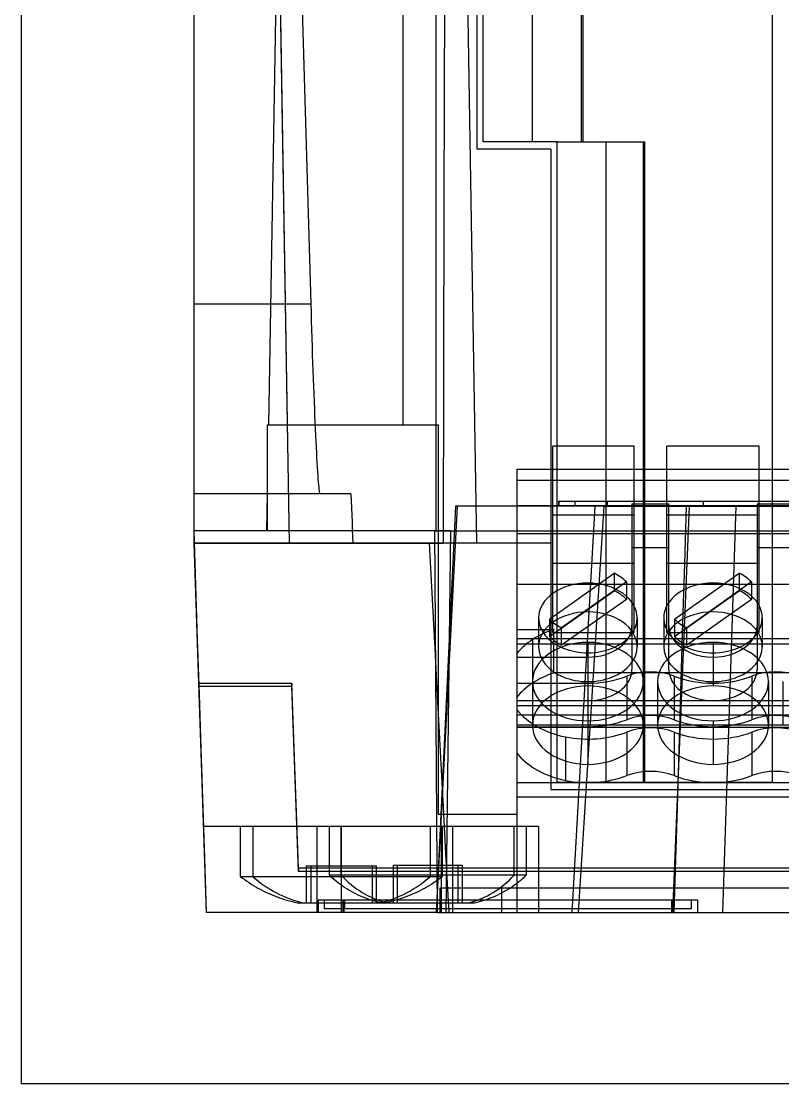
# Model space of a CAD drawing. Extents: x 0 to 144, y 0 to 203.
# Drawn here: x 0 to 30.81, y 0 to 43 of the extents above; entities that cross this region are included whole.
import ezdxf

# ---------------------------------------------------------------- set-up
doc = ezdxf.new("R2010")
doc.units = 0
doc.layers.add('-15N-THT. THIẾT BỊ ĐÓNG MỞ', color=40, linetype='CONTINUOUS')

# ---------------------------------------------------------------- blocks, each defined once
blk = doc.blocks.new('06 - N - SC VSD CHIẾU TRÊN ATV630U07~55N4')
at = {"layer": '-15N-THT. THIẾT BỊ ĐÓNG MỞ'}
for p, q in [((-72, -79.896), (-72, -203)), ((-51.317, -164.873), (-51.317, -82.637)), ((-65.023, -84.133), (-65.023, -181.12)), ((-55.214, -180.622), (-55.214, -84.133)), ((-53.56, -84.133), (-53.56, -165.172)), ((-53.311, -164.873), (-53.311, -86.126)), ((-49.336, -164.873), (-49.336, -86.126)), ((-49.261, -164.873), (-49.261, -86.126)), ((-41.598, -190.789), (-41.598, -128.49)), ((-61.984, -176.336), (-61.305, -137.461)), ((-61.62, -153.41), (-61.389, -167.265)), ((-54.867, -153.41), (-54.897, -167.265)), ((-54.046, -153.41), (-53.812, -167.265)), ((-56.55, -176.336), (-56.55, -155.902)), ((-61.563, -156.873), (-61.496, -160.915)), ((-60.273, -171.443), (-60.629, -158.97)), ((-61.496, -160.915), (-61.429, -164.956)), ((-61.429, -164.956), (-61.361, -168.997)), ((-50.32, -164.873), (-53.311, -164.873)), ((-53.311, -164.873), (-53.311, -164.873)), ((-51.317, -164.873), (-51.317, -164.873)), ((-50.32, -164.873), (-46.764, -164.873)), ((-50.32, -190.789), (-50.32, -164.873)), ((-50.32, -164.873), (-50.32, -164.873)), ((-48.327, -190.789), (-48.327, -164.873)), ((-48.327, -164.873), (-48.327, -164.873)), ((-46.829, -190.789), (-46.829, -164.873)), ((-46.764, -190.789), (-46.764, -164.873)), ((-50.569, -165.172), (-53.56, -165.172)), ((-53.56, -165.172), (-53.56, -165.172)), ((-50.569, -165.172), (-50.569, -191.088)), ((-50.569, -165.172), (-50.569, -165.172)), ((-61.389, -167.265), (-61.158, -181.12)), ((-54.897, -167.265), (-54.927, -181.12)), ((-53.812, -167.265), (-53.579, -181.12)), ((-61.361, -168.997), (-61.294, -173.038)), ((-60.273, -171.443), (-65.023, -171.443)), ((-60.263, -171.788), (-60.273, -171.443)), ((-60.253, -172.133), (-60.263, -171.788)), ((-60.243, -172.477), (-60.253, -172.133)), ((-60.232, -172.818), (-60.243, -172.477)), ((-60.221, -173.157), (-60.232, -172.818)), ((-61.294, -173.038), (-61.226, -177.079)), ((-60.21, -173.492), (-60.221, -173.157)), ((-60.199, -173.823), (-60.21, -173.492)), ((-60.187, -174.149), (-60.199, -173.823)), ((-60.176, -174.47), (-60.187, -174.149)), ((-60.164, -174.785), (-60.176, -174.47)), ((-60.152, -175.092), (-60.164, -174.785)), ((-60.14, -175.393), (-60.152, -175.092)), ((-60.128, -175.685), (-60.14, -175.393)), ((-60.117, -175.969), (-60.128, -175.685)), ((-60.105, -176.243), (-60.117, -175.969)), ((-60.093, -176.508), (-60.105, -176.243)), ((-62.033, -176.336), (-55.133, -176.336)), ((-62.033, -180.622), (-62.033, -176.336)), ((-62.033, -176.336), (-62.033, -176.336)), ((-61.984, -176.336), (-61.984, -176.336)), ((-60.081, -176.762), (-60.093, -176.508)), ((-56.55, -176.336), (-56.55, -176.336)), ((-55.133, -176.336), (-55.133, -192.085)), ((-55.133, -176.336), (-55.133, -176.336)), ((-61.226, -177.079), (-61.159, -181.12)), ((-60.069, -177.006), (-60.081, -176.762)), ((-60.058, -177.238), (-60.069, -177.006)), ((-60.046, -177.459), (-60.058, -177.238)), ((-60.035, -177.667), (-60.046, -177.459)), ((-47.205, -177.19), (-50.495, -177.19)), ((-50.495, -184.737), (-50.495, -177.19)), ((-47.205, -184.737), (-47.205, -177.19)), ((-42.142, -177.19), (-45.88, -177.19)), ((-45.88, -184.737), (-45.88, -177.19)), ((-42.142, -184.737), (-42.142, -177.19)), ((-60.024, -177.863), (-60.035, -177.667)), ((-60.013, -178.046), (-60.024, -177.863)), ((-60.002, -178.216), (-60.013, -178.046)), ((-59.991, -178.371), (-60.002, -178.216)), ((-59.981, -178.513), (-59.991, -178.371)), ((-51.945, -178.13), (-51.945, -196.072)), ((-51.945, -178.13), (-51.945, -178.13)), ((-51.945, -178.13), (-5.507, -178.13)), ((-59.971, -178.641), (-59.981, -178.513)), ((-59.962, -178.754), (-59.971, -178.641)), ((-59.952, -178.853), (-59.962, -178.754)), ((-59.943, -178.936), (-59.952, -178.853)), ((-51.945, -178.57), (-5.499, -178.57)), ((-58.666, -179.127), (-65.023, -179.127)), ((-65.023, -179.127), (-65.023, -179.127)), ((-62.059, -180.622), (-62.033, -179.127)), ((-62.033, -179.127), (-62.033, -179.127)), ((-59.935, -179.005), (-59.943, -178.936)), ((-59.926, -179.058), (-59.935, -179.005)), ((-59.919, -179.096), (-59.926, -179.058)), ((-59.911, -179.119), (-59.919, -179.096)), ((-59.904, -179.127), (-59.911, -179.119)), ((-58.666, -179.127), (-58.654, -179.412)), ((-58.654, -179.412), (-58.63, -179.981)), ((-54.366, -179.625), (-55.208, -196.072)), ((-54.432, -179.625), (-55.208, -196.072)), ((-54.432, -179.625), (-54.432, -179.625)), ((-54.366, -179.625), (-54.432, -179.625)), ((-54.366, -179.625), (-54.366, -179.625)), ((-48.423, -179.625), (-54.366, -179.625)), ((-51.945, -179.601), (-5.481, -179.601)), ((-50.242, -179.426), (-50.245, -179.426)), ((-50.245, -179.625), (-50.245, -179.426)), ((-50.242, -179.426), (-40.5, -179.426)), ((-50.242, -179.625), (-50.242, -179.426)), ((-48.788, -179.625), (-49.724, -196.072)), ((-49.598, -179.426), (-49.598, -179.625)), ((-49.594, -179.625), (-49.594, -179.426)), ((-48.423, -179.625), (-48.572, -181.975)), ((-48.423, -179.625), (48.612, -179.625)), ((-48.302, -179.625), (-48.302, -179.426)), ((-48.298, -179.426), (-48.298, -179.625)), ((-47.29, -179.536), (-45.795, -179.536)), ((-47.29, -179.536), (-47.29, -186.232)), ((-45.795, -186.232), (-45.795, -179.536)), ((-44.972, -179.625), (-45.646, -196.072)), ((-45.1, -179.625), (-45.17, -181.975)), ((-44.389, -179.625), (-44.389, -179.426)), ((-43.088, -179.625), (-43.625, -196.072)), ((-43.088, -179.625), (-43.088, -179.625)), ((-42.226, -179.536), (-40.731, -179.536)), ((-42.226, -179.536), (-42.226, -186.232)), ((-58.63, -179.981), (-58.617, -180.266)), ((-47.205, -179.991), (-50.495, -179.991)), ((-42.142, -179.991), (-45.88, -179.991)), ((-58.617, -180.266), (-58.605, -180.551)), ((-58.605, -180.551), (-58.593, -180.836)), ((-54.629, -180.622), (-65.023, -180.622)), ((-65.023, -180.622), (-64.951, -182.829)), ((-65.023, -180.622), (-65.023, -180.622)), ((-62.059, -180.622), (-62.059, -180.622)), ((-62.033, -180.622), (-62.033, -180.622)), ((-58.593, -180.836), (-58.58, -181.12)), ((-55.277, -180.622), (54.922, -180.622)), ((-55.277, -180.622), (-55.177, -196.072)), ((-54.629, -180.622), (-54.816, -196.072)), ((-54.629, -180.622), (54.749, -180.625)), ((-51.945, -180.734), (-5.462, -180.734)), ((-65.023, -181.12), (-64.518, -196.072)), ((-65.023, -181.12), (-65.023, -181.12)), ((-65.023, -181.12), (-54.927, -181.12)), ((-50.569, -181.12), (-65.023, -181.12)), ((-55.259, -185.392), (-55.487, -181.12)), ((-50.569, -181.12), (-50.569, -181.12)), ((-47.29, -181.298), (-45.795, -181.298)), ((-42.226, -181.298), (-40.731, -181.298)), ((-50.495, -181.936), (-47.205, -181.936)), ((-48.572, -181.975), (-48.721, -184.324)), ((-45.88, -181.936), (-42.142, -181.936)), ((-45.17, -181.975), (-45.24, -184.324)), ((-50.631, -184.194), (-48.011, -182.341)), ((-47.517, -182.69), (-50.138, -184.543)), ((-48.011, -182.341), (-48.011, -183.046)), ((-47.517, -182.69), (-47.517, -183.395)), ((-45.567, -184.194), (-42.947, -182.341)), ((-42.454, -182.69), (-45.074, -184.543)), ((-42.947, -182.341), (-42.947, -183.046)), ((-42.454, -182.69), (-42.454, -183.395)), ((-64.951, -182.829), (-64.879, -185.036)), ((-51.945, -182.778), (-5.426, -182.778)), ((-50.631, -184.899), (-48.011, -183.046)), ((-45.567, -184.899), (-42.947, -183.046)), ((-47.517, -183.395), (-50.138, -185.248)), ((-42.454, -183.395), (-45.074, -185.248)), ((-51.068, -184.147), (-51.068, -185.315)), ((-50.631, -184.194), (-50.631, -184.899)), ((-48.721, -184.324), (-48.87, -186.674)), ((-47.081, -184.147), (-47.081, -185.315)), ((-46.004, -184.147), (-46.004, -185.315)), ((-45.567, -184.194), (-45.567, -184.899)), ((-45.24, -184.324), (-45.38, -189.024)), ((-42.017, -184.147), (-42.017, -185.315)), ((-51.945, -184.61), (-50.445, -184.61)), ((-50.495, -184.737), (-47.205, -184.737)), ((-50.445, -186.373), (-50.445, -184.61)), ((-50.138, -185.248), (-50.138, -184.543)), ((-45.88, -184.737), (-42.142, -184.737)), ((-45.074, -185.248), (-45.074, -184.543)), ((-64.879, -185.036), (-64.806, -187.244)), ((-51.945, -184.984), (-5.388, -184.984)), ((-51.945, -185.195), (-5.384, -185.195)), ((-51.309, -185.018), (-51.309, -186.78)), ((-49.074, -185.139), (-49.074, -190.073)), ((-44.011, -185.139), (-44.011, -186.901)), ((-55.145, -187.528), (-55.259, -185.392)), ((-51.945, -185.731), (-49.074, -185.731)), ((-37.577, -186.373), (-50.445, -186.373)), ((-47.5, -186.504), (-47.5, -188.266)), ((-45.585, -186.504), (-45.585, -188.266)), ((-42.436, -186.504), (-42.436, -188.266)), ((-61.048, -186.803), (-64.831, -186.803)), ((-61.048, -186.925), (-64.827, -186.925)), ((-60.787, -194.28), (-61.048, -186.803)), ((-61.048, -186.803), (-61.048, -186.925)), ((-60.787, -194.41), (-61.048, -186.925)), ((-51.945, -186.788), (-49.074, -186.788)), ((-51.317, -186.725), (-51.317, -188.487)), ((-48.87, -186.674), (-49.019, -189.024)), ((-46.831, -186.725), (-46.831, -188.487)), ((-46.253, -186.725), (-46.253, -188.487)), ((-41.768, -186.725), (-41.768, -188.487)), ((-41.19, -186.725), (-41.19, -188.487)), ((-64.806, -187.244), (-64.734, -189.451)), ((-54.917, -191.8), (-55.145, -187.528)), ((-51.945, -187.493), (-49.074, -187.493)), ((-51.945, -187.495), (-5.344, -187.495)), ((-51.945, -187.686), (-5.34, -187.686)), ((-51.945, -188.064), (-5.334, -188.064)), ((-5.334, -188.079), (-51.945, -188.079)), ((-51.945, -188.079), (-51.945, -188.079)), ((-44.011, -188.311), (-44.011, -190.073)), ((-5.326, -188.484), (-51.945, -188.484)), ((-51.945, -188.551), (-49.074, -188.551)), ((-51.945, -188.57), (-5.325, -188.57)), ((-47.498, -188.766), (-47.498, -190.529)), ((-45.587, -188.766), (-45.587, -190.529)), ((-42.434, -188.766), (-42.434, -190.529)), ((-49.98, -188.961), (-49.98, -190.723)), ((-49.019, -189.024), (-49.168, -191.373)), ((-45.38, -189.024), (-45.451, -191.373)), ((-64.734, -189.451), (-64.59, -193.865)), ((-51.945, -190.813), (-5.286, -190.813)), ((-50.32, -190.789), (-41.598, -190.789)), ((-50.32, -190.789), (-50.32, -190.789)), ((-48.327, -190.789), (-48.327, -190.789)), ((-41.598, -190.789), (-41.598, -190.789)), ((-50.569, -191.088), (50.568, -191.088)), ((-50.569, -191.088), (-50.569, -191.088)), ((-5.276, -191.397), (-51.945, -191.397)), ((-49.168, -191.373), (-49.467, -196.072)), ((-45.451, -191.373), (-45.591, -196.072)), ((-55.133, -192.085), (-51.945, -192.085)), ((-55.133, -192.085), (-55.133, -192.085)), ((-54.804, -193.936), (-54.917, -191.8)), ((-51.945, -192.085), (-51.945, -192.085)), ((-64.636, -192.584), (-64.636, -192.584)), ((-51.068, -192.584), (-64.636, -192.584)), ((-63.131, -194.613), (-63.131, -192.584)), ((-62.63, -192.584), (-62.63, -194.613)), ((-60.039, -192.584), (-60.039, -196.072)), ((-59.541, -192.584), (-59.541, -194.555)), ((-59.057, -192.584), (-59.057, -196.072)), ((-59.052, -194.555), (-59.052, -192.584)), ((-55.454, -192.584), (-55.454, -194.613)), ((-55.011, -192.584), (-55.011, -196.072)), ((-54.954, -194.613), (-54.954, -192.584)), ((-54.557, -192.584), (-54.557, -196.072)), ((-54.557, -192.584), (-54.557, -192.584)), ((-52.054, -194.555), (-52.054, -192.584)), ((-51.566, -192.584), (-51.566, -194.555)), ((-51.068, -192.584), (-51.068, -196.072)), ((-64.59, -193.865), (-64.518, -196.072)), ((-54.69, -196.072), (-54.804, -193.936)), ((60.786, -194.28), (-60.787, -194.28)), ((-60.787, -194.28), (-60.787, -194.41)), ((-60.464, -194.178), (-57.621, -194.178)), ((-60.464, -195.674), (-60.464, -194.178)), ((-60.29, -194.178), (-60.29, -195.674)), ((-57.795, -194.178), (-57.795, -195.674)), ((-57.621, -195.674), (-57.621, -194.178)), ((-56.949, -194.156), (-54.157, -194.156)), ((-56.949, -194.156), (-56.949, -195.674)), ((-56.779, -195.674), (-56.779, -194.156)), ((-54.328, -195.674), (-54.328, -194.156)), ((-54.157, -194.156), (-54.157, -195.674)), ((-63.131, -194.613), (-54.954, -194.613)), ((-63.131, -194.613), (-63.046, -194.677)), ((-63.046, -194.677), (-62.96, -194.739)), ((-62.96, -194.739), (-62.873, -194.8)), ((60.786, -194.41), (-60.787, -194.41)), ((-51.566, -194.555), (-59.541, -194.555)), ((-59.468, -194.623), (-59.541, -194.555)), ((-59.393, -194.69), (-59.468, -194.623)), ((-59.317, -194.755), (-59.393, -194.69)), ((-59.24, -194.818), (-59.317, -194.755)), ((-55.124, -194.739), (-55.211, -194.8)), ((-55.038, -194.677), (-55.124, -194.739)), ((-54.954, -194.613), (-55.038, -194.677)), ((-51.867, -194.818), (-51.79, -194.755)), ((-51.79, -194.755), (-51.714, -194.69)), ((-51.714, -194.69), (-51.639, -194.623)), ((-51.639, -194.623), (-51.566, -194.555)), ((-62.873, -194.8), (-62.785, -194.86)), ((-62.785, -194.86), (-62.696, -194.917)), ((-62.696, -194.917), (-62.606, -194.973)), ((-62.606, -194.973), (-62.514, -195.027)), ((-62.514, -195.027), (-62.422, -195.08)), ((-62.422, -195.08), (-62.329, -195.131)), ((-62.329, -195.131), (-62.234, -195.18)), ((-62.234, -195.18), (-62.139, -195.227)), ((-62.139, -195.227), (-62.043, -195.272)), ((-59.161, -194.88), (-59.24, -194.818)), ((-59.08, -194.939), (-59.161, -194.88)), ((-58.999, -194.997), (-59.08, -194.939)), ((-58.916, -195.053), (-58.999, -194.997)), ((-58.832, -195.107), (-58.916, -195.053)), ((-58.746, -195.159), (-58.832, -195.107)), ((-58.66, -195.209), (-58.746, -195.159)), ((-58.572, -195.258), (-58.66, -195.209)), ((-55.945, -195.227), (-56.041, -195.272)), ((-55.85, -195.18), (-55.945, -195.227)), ((-55.756, -195.131), (-55.85, -195.18)), ((-55.662, -195.08), (-55.756, -195.131)), ((-55.57, -195.027), (-55.662, -195.08)), ((-55.479, -194.973), (-55.57, -195.027)), ((-55.388, -194.917), (-55.479, -194.973)), ((-55.299, -194.86), (-55.388, -194.917)), ((-55.211, -194.8), (-55.299, -194.86)), ((-55.055, -195.076), (55.054, -195.076)), ((-55.055, -196.072), (-55.055, -195.076)), ((-52.563, -195.076), (-52.563, -196.072)), ((-52.535, -195.258), (-52.447, -195.209)), ((-52.447, -195.209), (-52.36, -195.159)), ((-52.36, -195.159), (-52.275, -195.107)), ((-52.275, -195.107), (-52.191, -195.053)), ((-52.191, -195.053), (-52.108, -194.997)), ((-52.108, -194.997), (-52.026, -194.939)), ((-52.026, -194.939), (-51.946, -194.88)), ((-51.946, -194.88), (-51.867, -194.818)), ((-62.043, -195.272), (-61.946, -195.316)), ((-61.946, -195.316), (-61.849, -195.358)), ((-61.849, -195.358), (-61.75, -195.398)), ((-61.75, -195.398), (-61.651, -195.436)), ((-61.651, -195.436), (-61.551, -195.473)), ((-61.551, -195.473), (-61.451, -195.507)), ((-61.451, -195.507), (-61.35, -195.54)), ((-61.35, -195.54), (-61.248, -195.57)), ((-61.248, -195.57), (-61.146, -195.599)), ((-61.146, -195.599), (-61.043, -195.626)), ((-61.043, -195.626), (-60.94, -195.651)), ((-60.94, -195.651), (-60.836, -195.674)), ((-44.639, -195.574), (-59.989, -195.574)), ((-59.989, -195.574), (-59.989, -195.574)), ((-59.989, -195.574), (-59.989, -196.072)), ((-59.74, -195.574), (-59.74, -195.923)), ((-59.74, -195.574), (-59.74, -195.574)), ((-58.991, -195.574), (-58.991, -196.072)), ((-58.954, -195.574), (-58.954, -195.923)), ((-58.947, -195.574), (-58.947, -196.072)), ((-58.927, -195.574), (-58.927, -195.923)), ((-58.484, -195.304), (-58.572, -195.258)), ((-58.394, -195.348), (-58.484, -195.304)), ((-58.303, -195.39), (-58.394, -195.348)), ((-58.211, -195.43), (-58.303, -195.39)), ((-58.119, -195.468), (-58.211, -195.43)), ((-58.025, -195.504), (-58.119, -195.468)), ((-57.931, -195.538), (-58.025, -195.504)), ((-57.836, -195.569), (-57.931, -195.538)), ((-57.741, -195.599), (-57.836, -195.569)), ((-57.644, -195.626), (-57.741, -195.599)), ((-57.548, -195.651), (-57.644, -195.626)), ((-57.45, -195.674), (-57.548, -195.651)), ((-57.144, -195.651), (-57.248, -195.674)), ((-57.041, -195.626), (-57.144, -195.651)), ((-56.938, -195.599), (-57.041, -195.626)), ((-56.836, -195.57), (-56.938, -195.599)), ((-56.734, -195.54), (-56.836, -195.57)), ((-56.633, -195.507), (-56.734, -195.54)), ((-56.533, -195.473), (-56.633, -195.507)), ((-56.433, -195.436), (-56.533, -195.473)), ((-56.334, -195.398), (-56.433, -195.436)), ((-56.236, -195.358), (-56.334, -195.398)), ((-56.138, -195.316), (-56.236, -195.358)), ((-56.041, -195.272), (-56.138, -195.316)), ((-53.657, -195.674), (-53.559, -195.651)), ((-53.559, -195.651), (-53.462, -195.626)), ((-53.462, -195.626), (-53.366, -195.599)), ((-53.366, -195.599), (-53.27, -195.569)), ((-53.27, -195.569), (-53.176, -195.538)), ((-53.176, -195.538), (-53.081, -195.504)), ((-53.081, -195.504), (-52.988, -195.468)), ((-52.988, -195.468), (-52.895, -195.43)), ((-52.895, -195.43), (-52.804, -195.39)), ((-52.804, -195.39), (-52.713, -195.348)), ((-52.713, -195.348), (-52.623, -195.304)), ((-52.623, -195.304), (-52.535, -195.258)), ((-45.694, -195.574), (-45.694, -195.923)), ((-45.686, -195.574), (-45.686, -196.072)), ((-45.657, -195.574), (-45.657, -195.923)), ((-45.604, -195.574), (-45.604, -196.072)), ((-44.888, -195.574), (-44.888, -195.574)), ((-44.888, -195.574), (-44.888, -195.923)), ((-44.639, -195.574), (-44.639, -195.574)), ((-44.639, -195.574), (-44.639, -196.072)), ((-55.177, -196.072), (-64.518, -196.072)), ((-64.518, -196.072), (-64.518, -196.072)), ((-60.836, -195.674), (-53.657, -195.674)), ((-59.989, -196.072), (-59.989, -196.072)), ((-44.888, -195.923), (-59.74, -195.923)), ((-59.74, -195.923), (-59.74, -195.923)), ((-55.208, -196.072), (-55.208, -196.072)), ((-55.208, -196.072), (-55.208, -196.072)), ((-55.177, -196.072), (55.197, -196.072)), ((-54.557, -196.072), (-54.557, -196.072)), ((-51.945, -196.072), (-51.945, -196.072)), ((-44.888, -195.923), (-44.888, -195.923)), ((-44.639, -196.072), (-44.639, -196.072)), ((-43.625, -196.072), (-43.625, -196.072)), ((71.999, -203), (-72, -203)), ((-66.02, -203), (-66.02, -203)), ((-49.573, -203), (-49.573, -203))]:
    blk.add_line(p, q, dxfattribs=at)
for centre, major_axis, ratio, start_param, end_param in [((-49.074, -184.147), (-1.994, 0), 0.707107, 3.141593, 6.283185), ((-49.074, -183.442), (-1.885, 0), 0.707107, -2.542307, -2.170082), ((-44.011, -184.147), (-1.994, 0), 0.707107, 3.141593, 6.283185), ((-44.011, -183.442), (-1.885, 0), 0.707107, -2.542307, -2.170082), ((-49.074, -184.147), (-1.885, 0), 0.707107, -2.542307, -2.170082), ((-44.011, -184.147), (-1.885, 0), 0.707107, -2.542307, -2.170082), ((-49.074, -185.315), (-1.994, 0), 0.707107, 3.141593, 6.283185), ((-44.011, -185.315), (-1.994, 0), 0.707107, 3.141593, 6.283185), ((-49.074, -184.147), (-1.994, 0), 0.707107, 0, 3.141593), ((-49.074, -183.442), (-1.885, 0), 0.707107, 0.599286, 0.97151), ((-49.074, -184.469), (-1.784, 0), 0.707107, 1.570796, 3.141593), ((-44.011, -184.147), (-1.994, 0), 0.707107, 0, 3.141593), ((-44.011, -184.469), (-1.784, 0), 0.707107, 0, 3.141593), ((-44.011, -183.442), (-1.885, 0), 0.707107, 0.599286, 0.97151), ((-49.074, -186.725), (-3.289, 0), 0.707107, -1.141097, -0.82408), ((-49.074, -184.147), (-1.885, 0), 0.707107, 0.599286, 0.97151), ((-44.011, -184.147), (-1.885, 0), 0.707107, 0.599286, 0.97151), ((-49.074, -186.725), (-3.289, 0), 0.707107, -0.82408, -0.510035), ((-49.074, -186.725), (-2.243, 0), 0.707107, -1.570796, 0), ((-49.074, -185.315), (-1.994, 0), 0.707107, 0, 3.141593), ((-49.074, -186.725), (-2.243, 0), 0.707107, 3.141593, 4.712389), ((-44.011, -186.725), (-2.243, 0), 0.707107, -1.570796, 0), ((-44.011, -185.315), (-1.994, 0), 0.707107, 0, 3.141593), ((-44.011, -186.725), (-2.243, 0), 0.707107, 3.141593, 4.712389), ((-49.074, -188.487), (-3.289, 0), 0.707107, -1.141097, -0.82408), ((-49.074, -186.232), (-1.784, 0), 0.707107, 1.570796, 3.141593), ((-49.074, -184.469), (-3.279, 0), 0.707107, 1.570796, 2.071623), ((-46.542, -187.74), (-1.994, 0), 0.707107, -2.071623, -1.069969), ((-44.011, -186.232), (-1.784, 0), 0.707107, 0, 3.141593), ((-44.011, -184.469), (-3.279, 0), 0.707107, 1.069969, 2.071623), ((-41.479, -187.74), (-1.994, 0), 0.707107, -2.071623, -1.069969), ((-49.074, -188.487), (-3.289, 0), 0.707107, -0.82408, -0.510035), ((-49.074, -186.725), (-2.243, 0), 0.707107, 0, 1.570796), ((-49.074, -188.487), (-2.243, 0), 0.707107, -1.570796, 0), ((-49.074, -186.725), (-2.243, 0), 0.707107, 1.570796, 3.141593), ((-49.074, -188.487), (-2.243, 0), 0.707107, 3.141593, 4.712389), ((-44.011, -186.725), (-2.243, 0), 0.707107, 0, 1.570796), ((-44.011, -188.487), (-2.243, 0), 0.707107, -1.570796, 0), ((-44.011, -186.725), (-2.243, 0), 0.707107, 1.570796, 3.141593), ((-44.011, -188.487), (-2.243, 0), 0.707107, 3.141593, 4.712389), ((-49.074, -186.725), (-3.289, 0), 0.707107, 0.510035, 1.291799), ((-49.074, -186.232), (-3.279, 0), 0.707107, 1.570796, 2.071623), ((-46.542, -189.502), (-1.994, 0), 0.707107, -2.071623, -1.069969), ((-44.011, -186.232), (-3.279, 0), 0.707107, 1.069969, 2.071623), ((-41.479, -189.502), (-1.994, 0), 0.707107, -2.071623, -1.069969), ((-49.074, -188.487), (-2.243, 0), 0.707107, 0, 1.570796), ((-49.074, -186.725), (-3.289, 0), 0.707107, 1.291799, 2.070591), ((-49.074, -188.487), (-2.243, 0), 0.707107, 1.570796, 3.141593), ((-46.542, -190.004), (-1.994, 0), 0.707107, -2.070591, -1.071002), ((-44.011, -188.487), (-2.243, 0), 0.707107, 0, 1.570796), ((-44.011, -186.725), (-3.289, 0), 0.707107, 1.071002, 2.070591), ((-44.011, -188.487), (-2.243, 0), 0.707107, 1.570796, 3.141593), ((-41.479, -190.004), (-1.994, 0), 0.707107, -2.070591, -1.071002), ((-49.074, -188.487), (-3.289, 0), 0.707107, 0.510035, 1.291799), ((-46.542, -191.766), (-1.994, 0), 0.707107, -2.070591, -1.071002), ((-41.479, -191.766), (-1.994, 0), 0.707107, -2.070591, -1.071002), ((-49.074, -188.487), (-3.289, 0), 0.707107, 1.291799, 2.070591), ((-44.011, -188.487), (-3.289, 0), 0.707107, 1.071002, 2.070591), ((-59.593, -190.139), (0, 5.656), 0.877583, 2.483077, 2.933833), ((-56.382, -191.381), (0, 4.397), 0.877583, 2.377137, 2.923118), ((-58.492, -190.139), (0, -5.656), 0.877583, 0.20776, 0.658516), ((-54.725, -191.381), (0, -4.397), 0.877583, 0.218475, 0.764456)]:
    blk.add_ellipse(centre, major_axis=major_axis, ratio=ratio, start_param=start_param, end_param=end_param, dxfattribs=at)

msp = doc.modelspace()

# ---------------------------------------------------------------- block references
msp.add_blockref('06 - N - SC VSD CHIẾU TRÊN ATV630U07~55N4', (72, 203))

doc.saveas('drawing.dxf')
